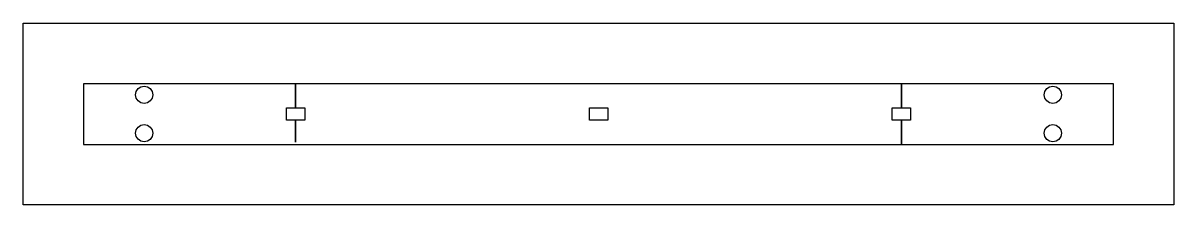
# Model space of a CAD drawing. Header units: millimetres. Extents: x -16 to 174, y 3 to 33.
import ezdxf

# ---------------------------------------------------------------- set-up
doc = ezdxf.new("R2010")
doc.units = ezdxf.units.MM
doc.layers.add('001_adhesive', color=7, linetype='Continuous')

msp = doc.modelspace()

# ---------------------------------------------------------------- linework, layer by layer
at = {"layer": '001_adhesive'}
for points in [[(-15.68, 3.15), (-15.68, 33.15), (174.32, 33.15), (174.32, 3.15)], [(129.32, 23.15), (129.31, 23.15), (127.81, 23.15), (80.84, 23.15), (79.34, 23.15), (79.32, 23.15), (79.31, 23.15), (77.81, 23.15), (30.84, 23.15), (29.34, 23.15), (29.32, 23.15), (29.32, 19.16), (29.34, 19.16), (30.82, 19.16), (30.83, 19.16), (30.83, 19.16), (30.84, 19.16), (30.84, 19.15), (30.84, 17.15), (30.84, 17.15), (30.83, 17.15), (30.83, 17.15), (30.82, 17.15), (29.34, 17.15), (29.32, 17.15), (29.32, 13.5), (29.32, 17.15), (29.31, 17.15), (27.82, 17.15), (27.82, 17.15), (27.81, 17.15), (27.81, 17.15), (27.81, 17.15), (27.81, 18.15), (27.81, 19.15), (27.81, 19.16), (27.81, 19.16), (27.82, 19.16), (27.82, 19.16), (29.31, 19.16), (29.32, 19.16), (29.32, 23.15), (29.31, 23.15), (27.81, 23.15), (-5.68, 23.15), (-5.68, 13.15), (27.81, 13.15), (29.31, 13.15), (29.32, 13.15), (29.34, 13.15), (30.84, 13.15), (77.81, 13.15), (79.31, 13.15), (79.32, 13.15), (79.34, 13.15), (80.84, 13.15), (127.81, 13.15), (129.31, 13.15), (129.32, 13.15), (129.32, 17.15), (129.31, 17.15), (127.82, 17.15), (127.82, 17.15), (127.81, 17.15), (127.81, 17.15), (127.81, 17.15), (127.81, 19.15), (127.81, 19.16), (127.81, 19.16), (127.82, 19.16), (127.82, 19.16), (129.31, 19.16), (129.32, 19.16)], [(129.32, 23.15), (129.32, 19.16), (129.34, 19.16), (130.82, 19.16), (130.83, 19.16), (130.83, 19.16), (130.84, 19.16), (130.84, 19.15), (130.84, 17.15), (130.84, 17.15), (130.83, 17.15), (130.83, 17.15), (130.82, 17.15), (129.34, 17.15), (129.32, 17.15), (129.32, 13.15), (129.34, 13.15), (130.84, 13.15), (164.32, 13.15), (164.32, 23.15), (130.84, 23.15), (129.34, 23.15)], [(5.74, 21.33), (5.63, 20.78), (5.33, 20.32), (4.86, 20.01), (4.32, 19.91), (3.78, 20.02), (3.32, 20.32), (3.01, 20.78), (2.9, 21.33), (3.01, 21.88), (3.32, 22.34), (3.78, 22.64), (4.33, 22.75), (4.87, 22.64), (5.32, 22.34), (5.64, 21.87)], [(152.9, 21.33), (153.01, 21.88), (153.32, 22.34), (153.77, 22.64), (154.32, 22.75), (154.87, 22.64), (155.32, 22.34), (155.63, 21.88), (155.74, 21.33), (155.63, 20.78), (155.33, 20.32), (154.87, 20.02), (154.32, 19.91), (153.78, 20.02), (153.31, 20.33), (153.01, 20.79)], [(77.81, 19.15), (77.81, 19.16), (77.81, 19.16), (77.82, 19.16), (77.82, 19.16), (79.31, 19.16), (79.32, 19.16), (79.34, 19.16), (80.82, 19.16), (80.83, 19.16), (80.83, 19.16), (80.84, 19.16), (80.84, 19.15), (80.84, 17.15), (80.84, 17.15), (80.83, 17.15), (80.83, 17.15), (80.82, 17.15), (79.34, 17.15), (79.32, 17.15), (79.31, 17.15), (77.82, 17.15), (77.82, 17.15), (77.81, 17.15), (77.81, 17.15), (77.81, 17.15)], [(5.74, 14.98), (5.63, 14.43), (5.33, 13.97), (4.87, 13.67), (4.32, 13.56), (3.78, 13.67), (3.31, 13.98), (3.01, 14.44), (2.9, 14.98), (3.01, 15.53), (3.32, 15.99), (3.78, 16.3), (4.33, 16.4), (4.88, 16.29), (5.33, 15.98), (5.64, 15.52)], [(152.9, 14.98), (153.01, 15.53), (153.32, 15.99), (153.77, 16.29), (154.32, 16.4), (154.87, 16.29), (155.32, 15.99), (155.63, 15.53), (155.74, 14.98), (155.63, 14.43), (155.33, 13.97), (154.87, 13.67), (154.32, 13.56), (153.78, 13.67), (153.32, 13.97), (153.01, 14.43)]]:
    msp.add_lwpolyline(points, close=True, dxfattribs=at)

doc.saveas('drawing.dxf')
